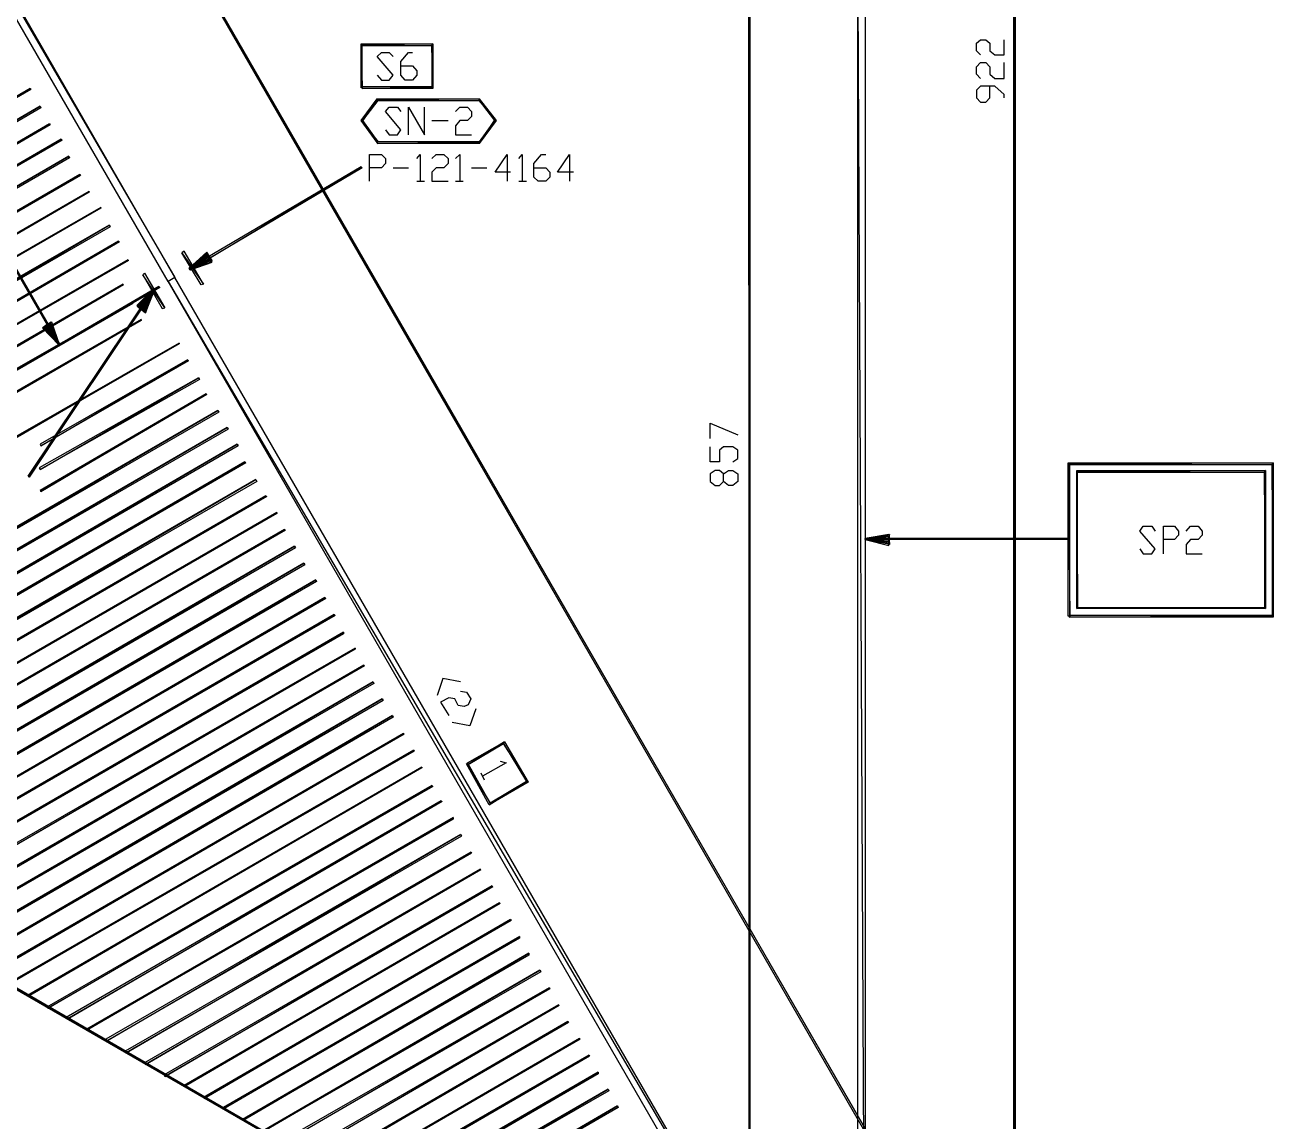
# Model space of a CAD drawing. Header units: millimetres. Extents: x 43 to 817, y 0 to 715.
# Drawn here: x 545.7 to 723.4, y 123.8 to 279.8 of the extents above; entities that cross this region are included whole.
import ezdxf

# ---------------------------------------------------------------- set-up
doc = ezdxf.new("R2010")
doc.units = ezdxf.units.MM
doc.layers.add('DIAGRAM', color=4, linetype='Continuous')

msp = doc.modelspace()

# ---------------------------------------------------------------- linework, layer by layer
at = {"layer": 'DIAGRAM'}
for p, q in [((454.6, 487.72), (686.68, 85.72)), ((454.6, 487.72), (686.68, 85.72)), ((686.44, 85.6), (454.6, 487.72)), ((686.68, 85.72), (454.72, 487.72)), ((416.8, 466), (550.6, 234.4)), ((416.8, 466), (550.6, 234.4)), ((550.48, 234.28), (416.8, 466)), ((550.6, 234.4), (417.04, 466)), ((438.52, 464.44), (567.04, 243.88)), ((438.52, 464.44), (567.04, 243.88)), ((566.08, 243.28), (438.52, 464.44)), ((567.04, 243.88), (439.48, 464.92)), ((686.68, 98.08), (686.44, 452.44)), ((686.44, 452.44), (686.44, 98.08)), ((686.68, 98.08), (686.44, 452.44)), ((686.68, 452.44), (686.68, 98.08)), ((664.84, 73.24), (200.2, 341.08)), ((200.2, 341.08), (664.72, 73.12)), ((664.84, 73.24), (200.2, 341.08)), ((200.68, 341.08), (664.84, 73.24)), ((665.32, 85.6), (664.24, 296.92)), ((664.24, 296.92), (664.24, 85.6)), ((665.32, 85.6), (664.24, 296.92)), ((665.32, 296.92), (665.32, 85.6)), ((648.88, 63.88), (648.76, 287.44)), ((648.76, 287.44), (648.76, 63.88)), ((648.88, 63.88), (648.76, 287.44)), ((648.88, 287.44), (648.88, 63.88)), ((681.16, 277.24), (681.76, 277.72)), ((681.76, 277.72), (682.48, 277.72)), ((682.48, 277.72), (683.08, 277.24)), ((685.12, 275.56), (685.12, 277.72)), ((593.68, 276.88), (593.56, 277.12)), ((593.56, 277.12), (603.76, 277.12)), ((593.68, 276.88), (593.56, 277.12)), ((593.56, 277.12), (593.68, 270.88)), ((593.56, 277.12), (593.68, 270.88)), ((593.56, 270.88), (593.56, 277.12)), ((603.76, 277.12), (593.68, 276.88)), ((603.76, 277.12), (593.68, 276.88)), ((593.68, 276.88), (603.64, 276.88)), ((593.68, 270.88), (593.68, 276.88)), ((595.84, 275.32), (596.44, 275.92)), ((596.44, 275.92), (597.52, 275.92)), ((597.52, 275.92), (598.12, 275.32)), ((599.2, 274.6), (600.28, 275.92)), ((600.28, 275.92), (600.88, 275.92)), ((603.64, 276.88), (603.76, 277.12)), ((603.64, 276.88), (603.76, 277.12)), ((603.76, 270.76), (603.64, 276.88)), ((603.64, 276.88), (603.64, 271)), ((603.76, 270.76), (603.64, 276.88)), ((603.76, 277.12), (603.76, 270.76)), ((681.16, 276.16), (681.16, 277.24)), ((681.76, 275.56), (681.16, 276.16)), ((683.08, 277.24), (683.08, 276.16)), ((683.08, 276.16), (683.8, 275.56)), ((683.8, 275.56), (685.12, 275.56)), ((598.12, 272.68), (595.84, 275.32)), ((599.2, 272.68), (599.2, 274.6)), ((599.2, 274), (600.88, 274)), ((600.88, 274), (601.48, 273.28)), ((681.16, 273.88), (681.76, 274.48)), ((681.16, 272.8), (681.16, 273.88)), ((681.76, 274.48), (682.48, 274.48)), ((682.48, 274.48), (683.08, 273.88)), ((683.08, 273.88), (683.08, 272.8)), ((685.12, 272.2), (685.12, 274.48)), ((595.84, 272.68), (596.44, 271.96)), ((596.44, 271.96), (597.52, 271.96)), ((597.52, 271.96), (598.12, 272.68)), ((599.8, 271.96), (599.2, 272.68)), ((600.88, 271.96), (599.8, 271.96)), ((601.48, 272.68), (600.88, 271.96)), ((601.48, 273.28), (601.48, 272.68)), ((681.76, 272.2), (681.16, 272.8)), ((683.08, 272.8), (683.8, 272.2)), ((683.8, 272.2), (685.12, 272.2)), ((546.4, 270.76), (434.56, 206.08)), ((434.68, 205.96), (546.4, 270.76)), ((434.68, 205.96), (546.4, 270.76)), ((546.52, 270.64), (434.68, 205.96)), ((546.4, 270.76), (546.52, 270.64)), ((593.68, 270.88), (593.56, 270.88)), ((593.68, 271), (593.68, 270.76)), ((593.68, 270.76), (603.64, 271)), ((603.64, 271), (593.68, 271)), ((593.68, 270.76), (603.64, 271)), ((603.76, 270.76), (593.68, 270.76)), ((603.64, 271), (603.76, 270.76)), ((603.64, 271), (603.76, 270.76)), ((681.76, 271.12), (681.16, 270.52)), ((681.16, 270.52), (681.16, 269.44)), ((683.8, 271.12), (681.76, 271.12)), ((683.08, 269.44), (683.08, 271.12)), ((685.12, 269.92), (683.8, 271.12)), ((593.56, 266.2), (595.84, 269.32)), ((595.84, 269.32), (593.8, 266.2)), ((595.84, 269.32), (593.8, 266.2)), ((593.8, 266.2), (595.96, 269.08)), ((595.96, 269.08), (595.84, 269.32)), ((595.84, 269.32), (610.36, 269.32)), ((595.96, 269.08), (595.84, 269.32)), ((610.36, 269.32), (595.96, 269.08)), ((610.36, 269.32), (595.96, 269.08)), ((595.96, 269.08), (610.36, 269.08)), ((610.36, 269.08), (610.36, 269.32)), ((610.36, 269.32), (612.76, 266.2)), ((610.36, 269.08), (610.36, 269.32)), ((612.76, 266.2), (610.36, 269.08)), ((610.36, 269.08), (612.52, 266.2)), ((612.76, 266.2), (610.36, 269.08)), ((681.16, 269.44), (681.76, 268.84)), ((681.76, 268.84), (682.48, 268.84)), ((682.48, 268.84), (683.08, 269.44)), ((685.12, 269.44), (685.12, 269.92)), ((547.84, 268.24), (437.32, 204.52)), ((437.44, 204.28), (547.84, 268.24)), ((437.44, 204.28), (547.84, 268.24)), ((547.96, 268), (437.44, 204.28)), ((547.84, 268.24), (547.96, 268)), ((597.04, 267.52), (597.52, 268.12)), ((599.2, 264.88), (597.04, 267.52)), ((597.52, 268.12), (598.72, 268.12)), ((598.72, 268.12), (599.2, 267.52)), ((600.28, 264.16), (600.28, 268.12)), ((600.28, 268.12), (602.56, 264.16)), ((602.56, 264.16), (602.56, 268.12)), ((607, 267.52), (607.6, 268.12)), ((607.6, 268.12), (608.68, 268.12)), ((608.68, 268.12), (609.28, 267.52)), ((609.28, 266.8), (608.68, 266.2)), ((609.28, 267.52), (609.28, 266.8)), ((549.16, 265.72), (440.08, 202.84)), ((440.2, 202.6), (549.16, 265.72)), ((440.2, 202.6), (549.16, 265.72)), ((549.28, 265.6), (440.2, 202.6)), ((549.16, 265.72), (549.28, 265.6)), ((593.8, 266.2), (593.56, 266.2)), ((593.8, 266.2), (593.56, 266.2)), ((593.56, 266.2), (595.96, 263.2)), ((593.56, 266.2), (595.96, 263.2)), ((595.84, 263.08), (593.56, 266.2)), ((595.96, 263.2), (593.8, 266.2)), ((597.04, 264.88), (597.52, 264.16)), ((598.72, 264.16), (599.2, 264.88)), ((603.64, 266.2), (605.92, 266.2)), ((607.6, 266.2), (607, 265.48)), ((607, 265.48), (607, 264.16)), ((608.68, 266.2), (607.6, 266.2)), ((610.36, 262.96), (612.52, 266.2)), ((612.52, 266.2), (610.36, 263.2)), ((610.36, 262.96), (612.52, 266.2)), ((612.76, 266.2), (610.36, 262.96)), ((612.52, 266.2), (612.76, 266.2)), ((612.52, 266.2), (612.76, 266.2)), ((550.84, 263.56), (442.84, 201.16)), ((442.96, 200.92), (550.84, 263.56)), ((442.96, 200.92), (550.84, 263.56)), ((550.96, 263.44), (442.96, 200.92)), ((550.84, 263.56), (550.96, 263.44)), ((595.84, 263.2), (595.84, 262.96)), ((595.84, 262.96), (610.36, 263.2)), ((610.36, 263.2), (595.84, 263.2)), ((595.84, 262.96), (610.36, 263.2)), ((595.96, 263.2), (595.84, 263.08)), ((597.52, 264.16), (598.72, 264.16)), ((607, 264.16), (609.28, 264.16)), ((610.36, 263.2), (610.36, 262.96)), ((610.36, 263.2), (610.36, 262.96)), ((594.76, 257.56), (594.76, 261.4)), ((594.76, 261.4), (596.44, 261.4)), ((610.36, 262.96), (595.84, 262.96)), ((596.44, 261.4), (597.04, 260.8)), ((601.48, 260.8), (601.96, 261.4)), ((601.96, 261.4), (601.96, 257.56)), ((603.64, 260.8), (604.24, 261.4)), ((604.24, 261.4), (605.32, 261.4)), ((605.32, 261.4), (605.92, 260.8)), ((607, 260.8), (607.6, 261.4)), ((607.6, 261.4), (607.6, 257.56)), ((612.64, 258.88), (614.32, 261.4)), ((614.32, 261.4), (614.32, 257.56)), ((616, 260.8), (616.48, 261.4)), ((616.48, 261.4), (616.48, 257.56)), ((618.16, 260.08), (619.24, 261.4)), ((619.24, 261.4), (619.84, 261.4)), ((621.52, 258.88), (623.2, 261.4)), ((623.2, 261.4), (623.2, 257.56)), ((445.72, 199.48), (551.92, 261.16)), ((551.92, 261.16), (445.72, 199.6)), ((445.72, 199.48), (551.92, 261.16)), ((552.04, 260.92), (445.72, 199.48)), ((551.92, 261.16), (552.04, 260.92)), ((593.56, 259.6), (569.08, 245.2)), ((569.2, 244.96), (593.56, 259.6)), ((569.2, 244.96), (593.56, 259.6)), ((593.68, 259.48), (569.2, 244.96)), ((593.56, 259.6), (593.68, 259.48)), ((596.44, 259.48), (594.76, 259.48)), ((597.04, 260.08), (596.44, 259.48)), ((597.04, 260.8), (597.04, 260.08)), ((598.12, 259.48), (600.28, 259.48)), ((604.24, 259.48), (603.64, 258.88)), ((605.32, 259.48), (604.24, 259.48)), ((605.92, 260.08), (605.32, 259.48)), ((605.92, 260.8), (605.92, 260.08)), ((609.28, 259.48), (611.44, 259.48)), ((618.16, 258.16), (618.16, 260.08)), ((618.16, 259.48), (619.84, 259.48)), ((619.84, 259.48), (620.44, 258.88)), ((553.48, 258.52), (448.48, 197.92)), ((448.6, 197.8), (553.48, 258.52)), ((448.6, 197.8), (553.48, 258.52)), ((553.6, 258.4), (448.6, 197.8)), ((553.48, 258.52), (553.6, 258.4)), ((603.64, 258.88), (603.64, 257.56)), ((614.8, 258.88), (612.64, 258.88)), ((618.76, 257.56), (618.16, 258.16)), ((620.44, 258.16), (619.84, 257.56)), ((620.44, 258.88), (620.44, 258.16)), ((623.8, 258.88), (621.52, 258.88)), ((554.8, 256.12), (514.96, 233.08)), ((515.08, 232.96), (554.8, 256.12)), ((515.08, 232.96), (554.8, 256.12)), ((554.8, 256), (515.08, 232.96)), ((554.8, 256.12), (554.8, 256)), ((601.48, 257.56), (602.56, 257.56)), ((603.64, 257.56), (605.92, 257.56)), ((607, 257.56), (608.08, 257.56)), ((616, 257.56), (617.08, 257.56)), ((619.84, 257.56), (618.76, 257.56)), ((556.48, 253.84), (520.36, 233.08)), ((520.48, 232.96), (556.48, 253.84)), ((520.48, 232.96), (556.48, 253.84)), ((556.48, 253.72), (520.48, 232.96)), ((556.48, 253.84), (556.48, 253.72)), ((557.68, 251.32), (524.8, 232.36)), ((524.92, 232.12), (557.68, 251.32)), ((524.92, 232.12), (557.68, 251.32)), ((557.8, 251.08), (524.92, 232.12)), ((557.68, 251.32), (557.8, 251.08)), ((559, 249.04), (525.04, 229.36)), ((525.16, 229.24), (559, 249.04)), ((525.16, 229.24), (559, 249.04)), ((559.12, 248.92), (525.16, 229.24)), ((559, 249.04), (559.12, 248.92)), ((568.36, 247.6), (568, 247.36)), ((568.36, 247.6), (568, 247.36)), ((568, 247.36), (571.12, 242.92)), ((568, 247.36), (571.12, 242.92)), ((570.76, 242.8), (568, 247.36)), ((568, 247.36), (571.12, 242.92)), ((568, 247.36), (571.12, 242.92)), ((570.76, 242.8), (568, 247.36)), ((571.12, 242.92), (568.36, 247.6)), ((571.12, 242.92), (568.36, 247.6)), ((571.6, 247.48), (569.08, 245.2)), ((571.72, 247.24), (569.08, 245.2)), ((569.2, 244.96), (571.6, 247.48)), ((569.2, 244.96), (571.6, 247.48)), ((569.2, 244.96), (571.72, 247.24)), ((569.2, 244.96), (571.72, 247.24)), ((571.48, 247.12), (569.2, 244.96)), ((571.6, 247.48), (571.48, 247.12)), ((571.6, 247.48), (571.48, 247.12)), ((571.48, 247.12), (572.32, 246.28)), ((571.48, 247.12), (572.32, 246.28)), ((572.2, 246.16), (571.48, 247.12)), ((572.32, 246.28), (571.6, 247.48)), ((571.72, 247.24), (571.72, 247)), ((523.6, 225.16), (560.32, 246.4)), ((560.32, 246.4), (523.6, 225.28)), ((523.6, 225.16), (560.32, 246.4)), ((560.44, 246.28), (523.6, 225.16)), ((560.32, 246.4), (560.44, 246.28)), ((571.72, 247), (569.08, 245.2)), ((571.84, 246.88), (569.08, 245.2)), ((569.08, 245.2), (572.08, 246.64)), ((569.08, 245.2), (572.08, 246.4)), ((569.08, 245.2), (572.2, 246.28)), ((569.08, 245.2), (572.08, 246.28)), ((571.72, 247), (569.2, 244.96)), ((569.2, 244.96), (571.72, 247)), ((569.2, 244.96), (571.72, 247)), ((571.72, 246.88), (569.2, 244.96)), ((569.2, 244.96), (571.84, 246.88)), ((569.2, 244.96), (571.84, 246.88)), ((572.08, 246.64), (569.2, 244.96)), ((572.08, 246.64), (569.2, 244.96)), ((571.96, 246.64), (569.2, 244.96)), ((569.2, 244.96), (572.08, 246.52)), ((572.08, 246.4), (569.2, 244.96)), ((572.08, 246.4), (569.2, 244.96)), ((572.2, 246.28), (569.2, 244.96)), ((572.2, 246.28), (569.2, 244.96)), ((572.08, 246.28), (569.2, 244.96)), ((572.08, 246.28), (569.2, 244.96)), ((569.2, 244.96), (572.08, 246.28)), ((569.2, 244.96), (572.32, 246.04)), ((569.2, 244.96), (572.08, 246.04)), ((571.72, 247), (571.72, 246.88)), ((571.84, 246.88), (571.96, 246.64)), ((572.08, 246.52), (572.08, 246.64)), ((572.08, 246.28), (572.08, 246.4)), ((572.08, 246.04), (572.08, 246.28)), ((572.32, 246.04), (572.2, 246.28)), ((572.32, 246.28), (572.2, 246.16)), ((562.48, 244.24), (562.72, 244.48)), ((562.48, 244.24), (562.72, 244.48)), ((565.6, 239.56), (562.48, 244.24)), ((562.48, 244.24), (565.24, 239.44)), ((565.6, 239.56), (562.48, 244.24)), ((565.6, 239.56), (562.48, 244.24)), ((562.48, 244.24), (565.24, 239.44)), ((565.6, 239.56), (562.48, 244.24)), ((562.72, 244.48), (565.6, 239.56)), ((562.72, 244.48), (565.6, 239.56)), ((567.04, 243.88), (566.08, 243.28)), ((567.04, 243.88), (566.08, 243.28)), ((659.2, 84.28), (567.04, 243.88)), ((569.2, 244.96), (569.08, 245.2)), ((569.08, 245.2), (569.2, 244.96)), ((569.2, 244.96), (569.08, 245.2)), ((569.08, 245.2), (569.2, 244.96)), ((569.2, 244.96), (569.08, 245.2)), ((569.08, 245.2), (569.2, 244.96)), ((569.2, 244.96), (569.08, 245.2)), ((569.08, 245.2), (569.2, 244.96)), ((569.08, 245.2), (569.2, 244.96)), ((559.6, 242.92), (528.4, 224.92)), ((528.52, 224.68), (559.6, 242.92)), ((528.52, 224.68), (559.6, 242.92)), ((559.72, 242.8), (528.52, 224.68)), ((546.16, 215.56), (564.04, 242.32)), ((564.04, 242.32), (546.28, 215.44)), ((564.04, 242.32), (546.28, 215.44)), ((546.28, 215.44), (564.16, 242.2)), ((549.04, 233.32), (564.76, 242.56)), ((564.76, 242.56), (549.04, 233.44)), ((549.04, 233.32), (564.76, 242.56)), ((564.88, 242.44), (549.04, 233.32)), ((559.6, 242.92), (559.72, 242.8)), ((564.04, 242.32), (561.64, 239.92)), ((561.76, 239.8), (564.04, 242.32)), ((561.76, 239.8), (564.04, 242.32)), ((564.04, 242.32), (561.76, 239.8)), ((564.16, 242.2), (561.76, 239.8)), ((561.88, 239.68), (564.04, 242.32)), ((561.88, 239.68), (564.04, 242.32)), ((564.16, 242.2), (561.88, 239.68)), ((564.04, 242.32), (562, 239.8)), ((564.04, 242.32), (562, 239.56)), ((562.12, 239.68), (564.04, 242.32)), ((562.12, 239.68), (564.04, 242.32)), ((562.12, 239.44), (564.04, 242.32)), ((562.12, 239.44), (564.04, 242.32)), ((564.16, 242.2), (562.12, 239.68)), ((564.16, 242.2), (562.12, 239.44)), ((562.36, 239.32), (564.04, 242.32)), ((562.48, 239.2), (564.04, 242.32)), ((562.48, 239.32), (564.04, 242.32)), ((564.04, 242.32), (562.48, 239.32)), ((564.04, 242.32), (562.48, 239.32)), ((562.48, 239.32), (564.16, 242.2)), ((562.72, 239.08), (564.04, 242.32)), ((564.04, 242.32), (562.72, 239.08)), ((564.04, 242.32), (562.72, 239.08)), ((564.04, 242.32), (562.72, 239.32)), ((564.04, 242.32), (562.72, 239.32)), ((562.72, 239.08), (564.16, 242.2)), ((562.72, 239.32), (564.16, 242.2)), ((564.04, 242.32), (562.84, 238.84)), ((564.04, 242.32), (562.84, 238.84)), ((562.84, 238.84), (564.16, 242.2)), ((564.04, 242.32), (564.16, 242.2)), ((564.16, 242.2), (564.04, 242.32)), ((564.04, 242.32), (564.16, 242.2)), ((564.16, 242.2), (564.04, 242.32)), ((564.04, 242.32), (564.16, 242.2)), ((564.16, 242.2), (564.04, 242.32)), ((564.04, 242.32), (564.16, 242.2)), ((564.16, 242.2), (564.04, 242.32)), ((564.16, 242.2), (564.04, 242.32)), ((564.76, 242.56), (564.88, 242.44)), ((566.08, 243.28), (659.2, 84.28)), ((566.08, 243.28), (659.2, 84.28)), ((658.24, 83.68), (566.08, 243.28)), ((571.12, 242.92), (570.76, 242.8)), ((571.12, 242.92), (570.76, 242.8)), ((560.92, 240.28), (530.44, 222.88)), ((530.56, 222.64), (560.92, 240.28)), ((530.56, 222.64), (560.92, 240.28)), ((561.04, 240.16), (530.56, 222.64)), ((560.92, 240.28), (561.04, 240.16)), ((561.64, 239.92), (561.76, 239.8)), ((561.64, 239.8), (561.76, 239.92)), ((562.72, 239.08), (561.64, 239.8)), ((561.64, 239.8), (562.84, 238.84)), ((562.72, 239.08), (561.64, 239.8)), ((561.76, 239.92), (562.72, 239.08)), ((561.76, 239.8), (561.88, 239.68)), ((562, 239.8), (562.12, 239.68)), ((562, 239.56), (562.12, 239.44)), ((562.48, 239.32), (562.36, 239.32)), ((562.72, 239.32), (562.48, 239.32)), ((562.72, 239.08), (562.48, 239.2)), ((562.84, 238.84), (562.72, 239.08)), ((562.84, 238.84), (562.72, 239.08)), ((565.24, 239.44), (565.6, 239.56)), ((565.24, 239.44), (565.6, 239.56)), ((562.24, 237.88), (531.52, 220.24)), ((531.64, 220.12), (562.24, 237.88)), ((531.64, 220.12), (562.24, 237.88)), ((562.24, 237.76), (531.64, 220.12)), ((549.4, 237.52), (548.2, 236.68)), ((550.6, 234.4), (548.2, 236.68)), ((548.2, 236.68), (550.48, 234.28)), ((550.6, 234.4), (548.2, 236.68)), ((548.2, 236.68), (548.44, 236.68)), ((548.2, 236.68), (548.44, 236.68)), ((548.44, 236.68), (549.4, 237.52)), ((548.44, 236.68), (549.4, 237.52)), ((549.52, 237.4), (548.44, 236.68)), ((548.44, 236.8), (548.56, 236.92)), ((550.6, 234.4), (548.44, 236.8)), ((548.44, 236.8), (550.48, 234.28)), ((550.6, 234.4), (548.44, 236.8)), ((548.44, 236.68), (550.6, 234.4)), ((548.56, 237.04), (548.8, 237.16)), ((550.6, 234.4), (548.56, 237.04)), ((548.56, 237.04), (550.48, 234.28)), ((550.6, 234.4), (548.56, 237.04)), ((548.56, 236.92), (550.6, 234.4)), ((548.56, 236.8), (548.8, 236.92)), ((550.6, 234.4), (548.56, 236.8)), ((548.56, 236.8), (550.48, 234.28)), ((550.6, 234.4), (548.56, 236.8)), ((548.8, 237.16), (550.6, 234.4)), ((548.8, 236.92), (550.6, 234.4)), ((549.16, 237.28), (548.92, 237.28)), ((548.92, 237.28), (550.6, 234.28)), ((548.92, 237.28), (550.6, 234.28)), ((550.48, 234.28), (548.92, 237.28)), ((549.28, 237.28), (549.16, 237.28)), ((549.16, 237.28), (550.6, 234.28)), ((549.16, 237.28), (550.6, 234.28)), ((550.48, 234.28), (549.16, 237.28)), ((549.28, 237.28), (549.16, 237.28)), ((549.16, 237.28), (550.6, 234.28)), ((549.16, 237.28), (550.6, 234.28)), ((550.48, 234.28), (549.16, 237.28)), ((550.6, 234.28), (549.16, 237.28)), ((549.52, 237.52), (549.28, 237.4)), ((549.28, 237.4), (550.6, 234.28)), ((549.28, 237.4), (550.6, 234.28)), ((550.48, 234.28), (549.28, 237.4)), ((550.6, 234.28), (549.28, 237.28)), ((550.6, 234.28), (549.28, 237.28)), ((549.4, 237.52), (549.52, 237.4)), ((550.6, 234.28), (549.52, 237.52)), ((562.24, 237.88), (562.24, 237.76)), ((567.64, 234.52), (542.68, 220.24)), ((542.8, 220.12), (567.64, 234.52)), ((542.8, 220.12), (567.64, 234.52)), ((567.64, 234.4), (542.8, 220.12)), ((549.04, 233.44), (549.04, 233.32)), ((550.48, 234.28), (550.6, 234.4)), ((550.48, 234.28), (550.6, 234.4)), ((550.48, 234.28), (550.6, 234.4)), ((550.48, 234.28), (550.6, 234.4)), ((550.6, 234.4), (550.48, 234.28)), ((550.6, 234.28), (550.48, 234.28)), ((550.6, 234.28), (550.48, 234.28)), ((550.6, 234.28), (550.48, 234.28)), ((550.6, 234.28), (550.48, 234.28)), ((567.64, 234.52), (567.64, 234.4)), ((568.84, 232.12), (547.84, 220.12)), ((547.96, 219.88), (568.84, 232.12)), ((547.96, 219.88), (568.84, 232.12)), ((568.96, 232), (547.96, 219.88)), ((568.84, 232.12), (568.96, 232)), ((570.4, 229.6), (547.72, 216.76)), ((547.84, 216.52), (570.4, 229.6)), ((547.84, 216.52), (570.4, 229.6)), ((570.52, 229.36), (547.84, 216.52)), ((570.4, 229.6), (570.52, 229.36)), ((571.48, 227.32), (547.84, 213.52)), ((547.96, 213.4), (571.48, 227.32)), ((547.96, 213.4), (571.48, 227.32)), ((571.6, 227.2), (547.96, 213.4)), ((571.48, 227.32), (571.6, 227.2)), ((573.16, 224.92), (487.48, 175.48)), ((487.6, 175.36), (573.16, 224.92)), ((487.6, 175.36), (573.16, 224.92)), ((573.28, 224.68), (487.6, 175.36)), ((573.16, 224.92), (573.28, 224.68)), ((574.48, 222.52), (490.24, 173.8)), ((490.36, 173.68), (574.48, 222.52)), ((490.36, 173.68), (574.48, 222.52)), ((574.6, 222.28), (490.36, 173.68)), ((574.48, 222.52), (574.6, 222.28)), ((643.24, 220.96), (643.24, 223.12)), ((643.24, 223.12), (647.2, 221.44)), ((493.12, 172), (575.92, 220.12)), ((575.92, 220.12), (493.12, 172.12)), ((493.12, 172), (575.92, 220.12)), ((576.04, 219.88), (493.12, 172)), ((547.84, 220.12), (547.96, 219.88)), ((575.92, 220.12), (576.04, 219.88)), ((643.24, 217.6), (643.24, 219.76)), ((645.16, 219.76), (644.56, 219.28)), ((644.56, 219.28), (644.56, 217.6)), ((646.48, 219.76), (645.16, 219.76)), ((647.2, 219.28), (646.48, 219.76)), ((647.2, 218.08), (647.2, 219.28)), ((577, 217.6), (495.88, 170.68)), ((496, 170.44), (577, 217.6)), ((496, 170.44), (577, 217.6)), ((577.12, 217.48), (496, 170.44)), ((577, 217.6), (577.12, 217.48)), ((644.56, 217.6), (643.24, 217.6)), ((646.48, 217.6), (647.2, 218.08)), ((694.48, 217.24), (694.24, 217.48)), ((694.24, 217.48), (723.4, 217.48)), ((694.48, 217.24), (694.24, 217.48)), ((694.24, 217.48), (694.48, 195.64)), ((694.24, 217.48), (694.48, 195.64)), ((694.24, 195.64), (694.24, 217.48)), ((723.4, 217.48), (694.48, 217.24)), ((723.4, 217.48), (694.48, 217.24)), ((694.48, 217.24), (723.28, 217.24)), ((694.48, 195.64), (694.48, 217.24)), ((723.28, 217.24), (723.4, 217.48)), ((723.28, 217.24), (723.4, 217.48)), ((723.4, 195.52), (723.28, 217.24)), ((723.28, 217.24), (723.28, 195.76)), ((723.4, 195.52), (723.28, 217.24)), ((723.4, 217.48), (723.4, 195.52)), ((578.56, 215.08), (498.64, 169)), ((498.76, 168.76), (578.56, 215.08)), ((498.76, 168.76), (578.56, 215.08)), ((546.28, 215.44), (546.16, 215.56)), ((547.72, 216.76), (547.84, 216.52)), ((578.56, 215.08), (578.68, 214.84)), ((643.96, 216.4), (643.24, 215.92)), ((643.24, 215.92), (643.24, 214.84)), ((644.56, 216.4), (643.96, 216.4)), ((645.16, 215.92), (644.56, 216.4)), ((645.16, 215.92), (645.88, 216.4)), ((645.16, 214.84), (645.16, 215.92)), ((645.88, 216.4), (646.48, 216.4)), ((646.48, 216.4), (647.2, 215.92)), ((647.2, 215.92), (647.2, 214.84)), ((695.56, 216.16), (695.44, 216.4)), ((695.44, 216.4), (722.32, 216.4)), ((695.56, 216.16), (695.44, 216.4)), ((695.44, 216.4), (695.56, 196.72)), ((695.44, 216.4), (695.56, 196.72)), ((695.44, 196.72), (695.44, 216.4)), ((722.32, 216.4), (695.56, 216.16)), ((722.32, 216.4), (695.56, 216.16)), ((695.56, 216.16), (722.2, 216.16)), ((695.56, 196.72), (695.56, 216.16)), ((722.2, 216.16), (722.32, 216.4)), ((722.2, 216.16), (722.32, 216.4)), ((722.32, 196.72), (722.2, 216.16)), ((722.2, 216.16), (722.2, 196.84)), ((722.32, 196.72), (722.2, 216.16)), ((722.32, 216.4), (722.32, 196.72)), ((578.68, 214.84), (498.76, 168.76)), ((547.84, 213.52), (547.96, 213.4)), ((643.24, 214.84), (643.96, 214.24)), ((643.96, 214.24), (644.56, 214.24)), ((644.56, 214.24), (645.16, 214.84)), ((645.88, 214.24), (645.16, 214.84)), ((646.48, 214.24), (645.88, 214.24)), ((647.2, 214.84), (646.48, 214.24)), ((580, 212.8), (501.4, 167.44)), ((501.52, 167.32), (580, 212.8)), ((501.52, 167.32), (580, 212.8)), ((580.12, 212.68), (501.52, 167.32)), ((580, 212.8), (580.12, 212.68)), ((581.56, 210.4), (504.16, 165.76)), ((504.28, 165.64), (581.56, 210.4)), ((504.28, 165.64), (581.56, 210.4)), ((581.56, 210.28), (504.28, 165.64)), ((581.56, 210.4), (581.56, 210.28)), ((507.04, 164.2), (582.64, 208)), ((582.64, 208), (507.04, 164.32)), ((507.04, 164.2), (582.64, 208)), ((582.64, 208), (582.76, 207.88)), ((704.44, 207.76), (704.92, 208.48)), ((704.92, 208.48), (706.12, 208.48)), ((706.12, 208.48), (706.6, 207.76)), ((707.8, 204.52), (707.8, 208.48)), ((707.8, 208.48), (709.36, 208.48)), ((709.36, 208.48), (709.96, 207.76)), ((711.04, 207.76), (711.64, 208.48)), ((711.64, 208.48), (712.72, 208.48)), ((712.72, 208.48), (713.32, 207.76)), ((582.76, 207.88), (507.04, 164.2)), ((668.8, 207.28), (665.32, 206.68)), ((668.68, 207.28), (665.32, 206.68)), ((668.68, 207.04), (665.32, 206.68)), ((665.32, 206.56), (665.44, 206.68)), ((665.32, 206.68), (665.44, 206.56)), ((665.32, 206.56), (665.44, 206.68)), ((665.32, 206.68), (665.44, 206.56)), ((665.32, 206.56), (665.44, 206.68)), ((665.32, 206.68), (665.44, 206.56)), ((665.32, 206.56), (665.32, 206.68)), ((665.32, 206.68), (668.68, 206.56)), ((665.32, 206.68), (665.32, 206.56)), ((665.32, 206.56), (668.68, 206.68)), ((668.68, 206.68), (665.32, 206.68)), ((665.32, 206.56), (668.68, 206.68)), ((665.32, 206.68), (665.32, 206.56)), ((665.32, 206.56), (694.36, 206.68)), ((694.36, 206.68), (665.32, 206.68)), ((665.32, 206.56), (694.36, 206.68)), ((668.68, 205.96), (665.32, 206.56)), ((665.32, 206.56), (668.68, 205.72)), ((668.68, 205.96), (665.32, 206.56)), ((668.68, 206.2), (665.32, 206.56)), ((665.32, 206.56), (668.68, 205.96)), ((668.68, 206.2), (665.32, 206.56)), ((668.68, 206.32), (665.32, 206.56)), ((665.32, 206.56), (668.68, 206.2)), ((668.68, 206.32), (665.32, 206.56)), ((668.68, 206.56), (665.32, 206.56)), ((665.32, 206.56), (668.68, 206.32)), ((668.68, 206.56), (665.32, 206.56)), ((668.68, 206.56), (665.32, 206.56)), ((694.36, 206.56), (665.32, 206.56)), ((665.44, 206.56), (668.8, 207.28)), ((665.44, 206.56), (668.8, 207.28)), ((665.44, 206.56), (668.68, 207.28)), ((665.44, 206.56), (668.68, 207.28)), ((668.68, 207.04), (665.44, 206.56)), ((668.68, 207.04), (665.44, 206.56)), ((665.44, 206.56), (668.68, 207.04)), ((665.44, 206.56), (668.68, 207.04)), ((668.68, 206.92), (665.44, 206.56)), ((665.44, 206.68), (668.68, 205.96)), ((665.44, 206.68), (668.68, 206.2)), ((665.44, 206.68), (668.68, 206.32)), ((668.8, 207.28), (668.68, 207.04)), ((668.8, 207.28), (668.68, 207.04)), ((668.68, 207.28), (668.68, 207.04)), ((668.68, 207.04), (668.8, 205.84)), ((668.68, 207.04), (668.8, 205.84)), ((668.68, 205.84), (668.68, 207.04)), ((668.68, 207.04), (668.68, 206.92)), ((668.68, 206.68), (668.68, 206.56)), ((668.68, 206.32), (668.68, 206.56)), ((668.68, 206.2), (668.68, 206.32)), ((668.68, 205.96), (668.68, 206.2)), ((668.8, 205.84), (668.8, 207.28)), ((694.36, 206.68), (694.36, 206.56)), ((706.6, 205.24), (704.44, 207.76)), ((709.36, 206.56), (707.8, 206.56)), ((709.96, 207.16), (709.36, 206.56)), ((709.96, 207.76), (709.96, 207.16)), ((711.64, 206.56), (711.04, 205.84)), ((712.72, 206.56), (711.64, 206.56)), ((713.32, 207.16), (712.72, 206.56)), ((713.32, 207.76), (713.32, 207.16)), ((584.08, 205.6), (509.8, 162.64)), ((509.92, 162.52), (584.08, 205.6)), ((509.92, 162.52), (584.08, 205.6)), ((584.2, 205.36), (509.92, 162.52)), ((584.08, 205.6), (584.2, 205.36)), ((668.68, 205.72), (668.68, 205.96)), ((668.8, 205.84), (668.68, 205.84)), ((704.44, 205.24), (704.92, 204.52)), ((704.92, 204.52), (706.12, 204.52)), ((706.12, 204.52), (706.6, 205.24)), ((711.04, 205.84), (711.04, 204.52)), ((711.04, 204.52), (713.32, 204.52)), ((585.4, 203.2), (512.56, 160.96)), ((512.68, 160.84), (585.4, 203.2)), ((512.68, 160.84), (585.4, 203.2)), ((585.52, 202.96), (512.68, 160.84)), ((585.4, 203.2), (585.52, 202.96)), ((587.08, 200.8), (515.32, 159.28)), ((515.44, 159.16), (587.08, 200.8)), ((515.44, 159.16), (587.08, 200.8)), ((587.2, 200.56), (515.44, 159.16)), ((587.08, 200.8), (587.2, 200.56)), ((518.2, 157.48), (588.4, 198.28)), ((588.4, 198.28), (518.2, 157.6)), ((518.2, 157.48), (588.4, 198.28)), ((588.52, 198.16), (518.2, 157.48)), ((588.4, 198.28), (588.52, 198.16)), ((589.72, 195.88), (520.96, 156.16)), ((521.08, 156.04), (589.72, 195.88)), ((521.08, 156.04), (589.72, 195.88)), ((589.84, 195.76), (521.08, 156.04)), ((589.72, 195.88), (589.84, 195.76)), ((694.48, 195.64), (694.24, 195.64)), ((694.36, 195.76), (694.36, 195.52)), ((694.36, 195.52), (723.28, 195.76)), ((723.28, 195.76), (694.36, 195.76)), ((694.36, 195.52), (723.28, 195.76)), ((723.4, 195.52), (694.36, 195.52)), ((695.44, 196.84), (695.44, 196.72)), ((695.44, 196.72), (722.2, 196.84)), ((722.2, 196.84), (695.44, 196.84)), ((695.44, 196.72), (722.2, 196.84)), ((722.32, 196.72), (695.44, 196.72)), ((695.56, 196.72), (695.44, 196.72)), ((722.2, 196.84), (722.32, 196.72)), ((722.2, 196.84), (722.32, 196.72)), ((723.28, 195.76), (723.4, 195.52)), ((723.28, 195.76), (723.4, 195.52)), ((591.04, 193.36), (523.72, 154.48)), ((523.84, 154.36), (591.04, 193.36)), ((523.84, 154.36), (591.04, 193.36)), ((591.04, 193.12), (523.84, 154.36)), ((591.04, 193.36), (591.04, 193.12)), ((592.72, 191.08), (526.48, 153.04)), ((526.6, 152.8), (592.72, 191.08)), ((526.6, 152.8), (592.72, 191.08)), ((592.72, 190.96), (526.6, 152.8)), ((592.72, 191.08), (592.72, 190.96)), ((529.36, 151.12), (593.92, 188.68)), ((593.92, 188.68), (529.36, 151.36)), ((529.36, 151.12), (593.92, 188.68)), ((594.04, 188.56), (529.36, 151.12)), ((593.92, 188.68), (594.04, 188.56)), ((605.2, 186.76), (604.36, 184.36)), ((607.72, 186.28), (605.2, 186.76)), ((595.24, 186.28), (532.12, 149.8)), ((532.24, 149.68), (595.24, 186.28)), ((532.24, 149.68), (595.24, 186.28)), ((595.36, 186.04), (532.24, 149.68)), ((595.24, 186.28), (595.36, 186.04)), ((607.72, 184.96), (608.56, 184.84)), ((608.56, 184.84), (609.16, 183.88)), ((596.56, 183.88), (534.88, 148.12)), ((535, 148), (596.56, 183.88)), ((535, 148), (596.56, 183.88)), ((596.68, 183.64), (535, 148)), ((596.56, 183.88), (596.68, 183.64)), ((606.04, 184), (604.84, 183.4)), ((604.84, 183.4), (606.04, 181.48)), ((606.88, 183.88), (606.04, 184)), ((607.36, 182.92), (606.88, 183.88)), ((609.16, 183.88), (608.8, 183.04)), ((598, 181.48), (537.64, 146.44)), ((537.76, 146.32), (598, 181.48)), ((537.76, 146.32), (598, 181.48)), ((598, 181.48), (598.12, 181.24)), ((608.2, 182.8), (607.36, 182.92)), ((608.8, 183.04), (608.2, 182.8)), ((609.88, 182.44), (609.04, 180.04)), ((598.12, 181.24), (537.76, 146.32)), ((609.04, 180.04), (606.52, 180.52)), ((599.56, 178.96), (540.4, 144.76)), ((540.52, 144.64), (599.56, 178.96)), ((540.52, 144.64), (599.56, 178.96)), ((599.68, 178.84), (540.52, 144.64)), ((599.56, 178.96), (599.68, 178.84)), ((608.68, 174.76), (613.96, 177.76)), ((613.96, 177.76), (608.8, 174.52)), ((613.96, 177.76), (608.8, 174.52)), ((613.84, 177.52), (613.96, 177.76)), ((613.84, 177.52), (613.96, 177.76)), ((613.96, 177.76), (617.32, 172)), ((543.28, 143.2), (601, 176.56)), ((601, 176.56), (543.28, 143.32)), ((543.28, 143.2), (601, 176.56)), ((601.12, 176.44), (543.28, 143.2)), ((601, 176.56), (601.12, 176.44)), ((608.8, 174.52), (613.84, 177.52)), ((617.32, 172), (613.84, 177.52)), ((613.84, 177.52), (617.08, 172.12)), ((617.32, 172), (613.84, 177.52)), ((608.8, 174.64), (608.56, 174.64)), ((608.56, 174.64), (611.92, 169)), ((608.56, 174.64), (611.92, 169)), ((611.8, 168.76), (608.56, 174.64)), ((608.8, 174.52), (608.68, 174.76)), ((611.92, 169), (608.8, 174.64)), ((614.2, 174.76), (610.84, 172.84)), ((613.36, 175), (614.2, 174.76)), ((602.2, 174.16), (546.04, 141.64)), ((546.16, 141.52), (602.2, 174.16)), ((546.16, 141.52), (602.2, 174.16)), ((602.2, 174.04), (546.16, 141.52)), ((602.2, 174.16), (602.2, 174.04)), ((610.6, 173.32), (611.08, 172.36)), ((603.64, 171.52), (548.8, 139.96)), ((548.92, 139.84), (603.64, 171.52)), ((548.92, 139.84), (603.64, 171.52)), ((603.76, 171.4), (548.92, 139.84)), ((603.64, 171.52), (603.76, 171.4)), ((611.8, 168.76), (617.08, 172.12)), ((611.8, 168.76), (617.08, 172.12)), ((617.32, 172), (611.8, 168.76)), ((617.08, 172.12), (611.92, 169)), ((617.08, 172.12), (617.32, 172)), ((617.08, 172.12), (617.32, 172)), ((604.96, 169.36), (551.56, 138.52)), ((551.68, 138.28), (604.96, 169.36)), ((551.68, 138.28), (604.96, 169.36)), ((605.08, 169.24), (551.68, 138.28)), ((604.96, 169.36), (605.08, 169.24)), ((611.92, 169), (611.8, 168.76)), ((611.92, 169), (611.8, 168.76)), ((554.44, 136.72), (606.64, 166.96)), ((606.64, 166.96), (554.44, 136.84)), ((554.44, 136.72), (606.64, 166.96)), ((606.64, 166.72), (554.44, 136.72)), ((606.64, 166.96), (606.64, 166.72)), ((607.72, 164.56), (557.2, 135.4)), ((557.32, 135.16), (607.72, 164.56)), ((557.32, 135.16), (607.72, 164.56)), ((607.84, 164.32), (557.32, 135.16)), ((607.72, 164.56), (607.84, 164.32)), ((609.16, 162.04), (559.96, 133.72)), ((560.08, 133.48), (609.16, 162.04)), ((560.08, 133.48), (609.16, 162.04)), ((609.28, 161.92), (560.08, 133.48)), ((609.16, 162.04), (609.28, 161.92)), ((610.48, 159.64), (562.72, 132.04)), ((562.84, 131.8), (610.48, 159.64)), ((562.84, 131.8), (610.48, 159.64)), ((610.6, 159.52), (562.84, 131.8)), ((610.48, 159.64), (610.6, 159.52)), ((612.16, 157.24), (565.48, 130.36)), ((565.6, 130.12), (612.16, 157.24)), ((565.6, 130.12), (612.16, 157.24)), ((612.28, 157.12), (565.6, 130.12)), ((612.16, 157.24), (612.28, 157.12)), ((568.36, 128.68), (613.24, 154.84)), ((613.24, 154.84), (568.36, 128.8)), ((568.36, 128.68), (613.24, 154.84)), ((613.36, 154.72), (568.36, 128.68)), ((613.24, 154.84), (613.36, 154.72)), ((614.8, 152.44), (571.12, 127.12)), ((571.24, 127), (614.8, 152.44)), ((571.24, 127), (614.8, 152.44)), ((614.92, 152.32), (571.24, 127)), ((614.8, 152.44), (614.92, 152.32)), ((616.12, 150.04), (573.88, 125.68)), ((574, 125.56), (616.12, 150.04)), ((574, 125.56), (616.12, 150.04)), ((616.12, 149.8), (574, 125.56)), ((616.12, 150.04), (616.12, 149.8)), ((617.44, 147.64), (576.64, 124)), ((576.76, 123.88), (617.44, 147.64)), ((576.76, 123.88), (617.44, 147.64)), ((617.44, 147.64), (617.44, 147.4)), ((617.44, 147.4), (576.76, 123.88)), ((579.52, 122.2), (619, 145.24)), ((619, 145.24), (579.52, 122.32)), ((579.52, 122.2), (619, 145.24)), ((619.12, 145), (579.52, 122.2)), ((619, 145.24), (619.12, 145)), ((620.32, 142.72), (582.28, 120.88)), ((582.4, 120.64), (620.32, 142.72)), ((582.4, 120.64), (620.32, 142.72)), ((620.44, 142.6), (582.4, 120.64)), ((620.32, 142.72), (620.44, 142.6)), ((546.04, 141.64), (546.16, 141.52)), ((548.8, 139.96), (548.92, 139.84)), ((621.64, 140.32), (585.04, 119.2)), ((585.16, 118.96), (621.64, 140.32)), ((585.16, 118.96), (621.64, 140.32)), ((621.76, 140.2), (585.16, 118.96)), ((621.64, 140.32), (621.76, 140.2)), ((551.56, 138.52), (551.68, 138.28)), ((622.96, 137.92), (587.8, 117.52)), ((587.92, 117.4), (622.96, 137.92)), ((587.92, 117.4), (622.96, 137.92)), ((623.08, 137.8), (587.92, 117.4)), ((622.96, 137.92), (623.08, 137.8)), ((554.44, 136.84), (554.44, 136.72)), ((557.2, 135.4), (557.32, 135.16)), ((590.68, 115.72), (624.64, 135.52)), ((624.64, 135.52), (590.68, 115.84)), ((590.68, 115.72), (624.64, 135.52)), ((624.76, 135.4), (590.68, 115.72)), ((624.64, 135.52), (624.76, 135.4)), ((559.96, 133.72), (560.08, 133.48)), ((562.72, 132.04), (562.84, 131.8)), ((625.96, 133.12), (593.44, 114.4)), ((593.56, 114.16), (625.96, 133.12)), ((593.56, 114.16), (625.96, 133.12)), ((626.08, 133), (593.56, 114.16)), ((625.96, 133.12), (626.08, 133)), ((565.48, 130.36), (565.6, 130.12)), ((627.28, 130.72), (596.2, 112.72)), ((596.32, 112.48), (627.28, 130.72)), ((596.32, 112.48), (627.28, 130.72)), ((627.28, 130.48), (596.32, 112.48)), ((627.28, 130.72), (627.28, 130.48)), ((568.36, 128.8), (568.36, 128.68)), ((628.72, 128.32), (598.96, 111.16)), ((599.08, 111.04), (628.72, 128.32)), ((599.08, 111.04), (628.72, 128.32)), ((628.84, 128.08), (599.08, 111.04)), ((628.72, 128.32), (628.84, 128.08)), ((571.12, 127.12), (571.24, 127)), ((573.88, 125.68), (574, 125.56)), ((630.04, 125.92), (601.72, 109.48)), ((601.84, 109.36), (630.04, 125.92)), ((601.84, 109.36), (630.04, 125.92)), ((630.16, 125.68), (601.84, 109.36)), ((630.04, 125.92), (630.16, 125.68)), ((576.64, 124), (576.76, 123.88))]:
    msp.add_line(p, q, dxfattribs=at)

doc.saveas('drawing.dxf')
